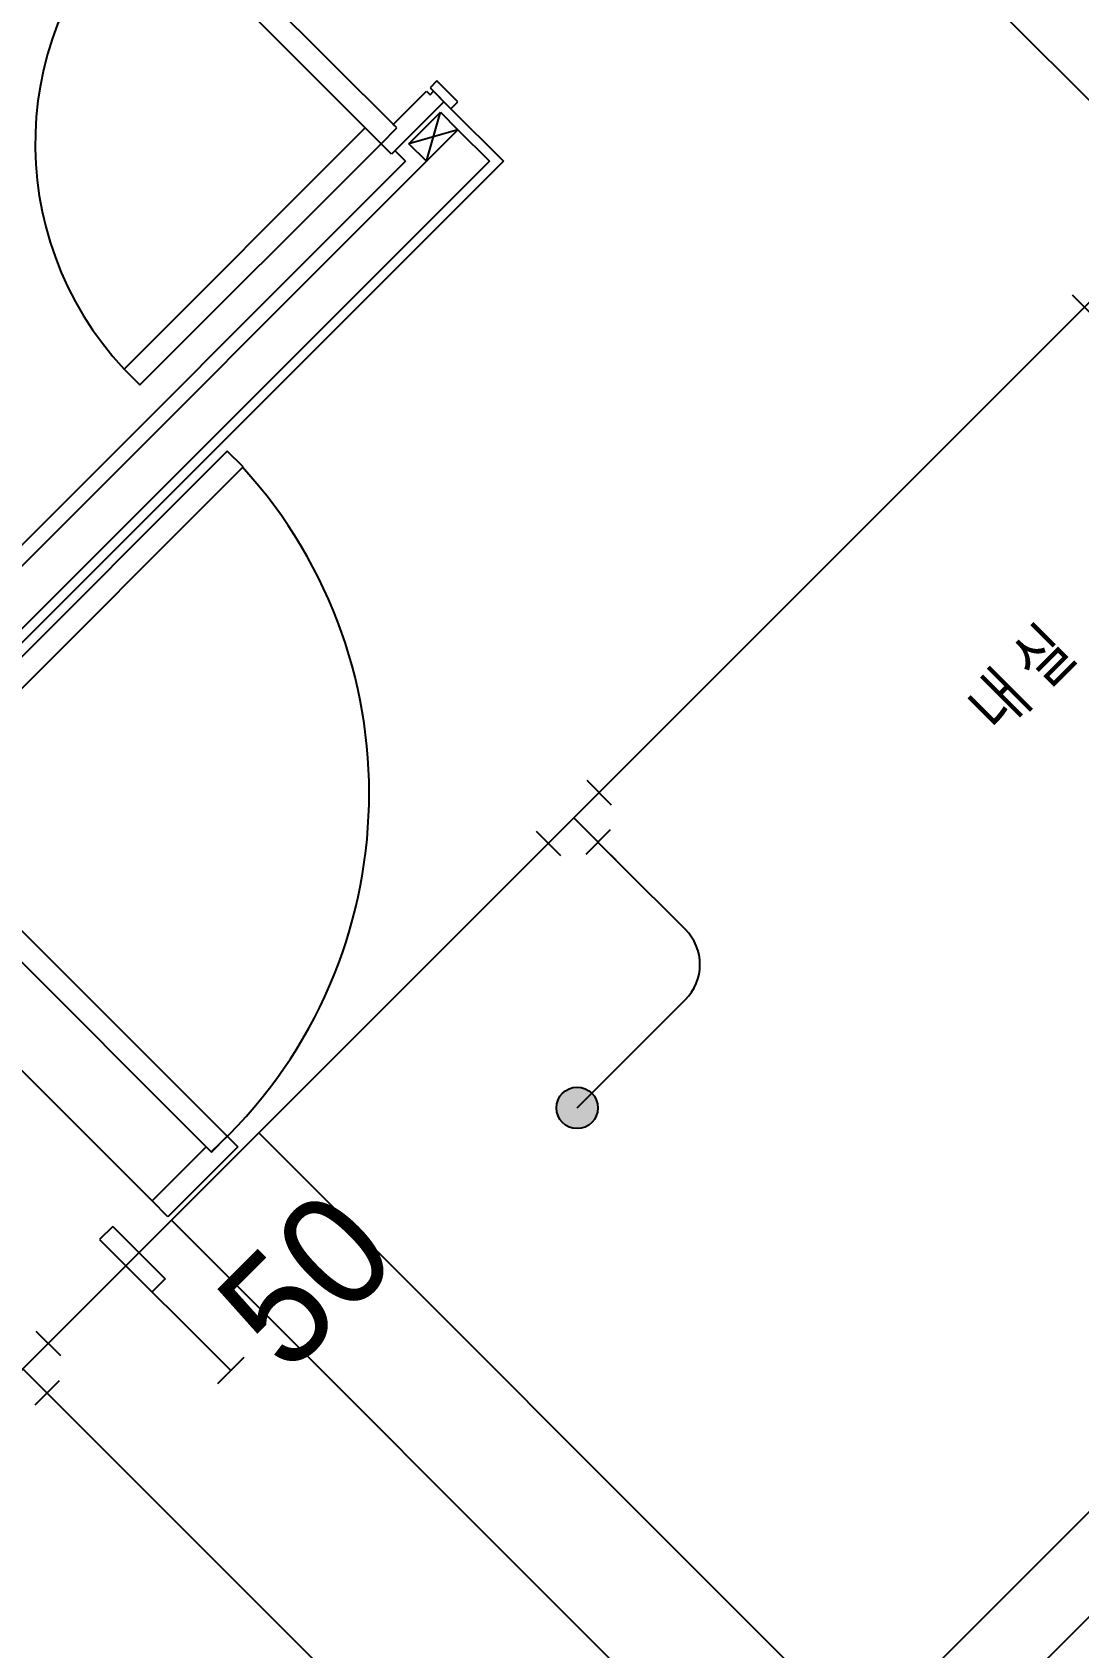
# Model space of a CAD drawing. Header units: millimetres. Extents: x 238075 to 303070, y -258150 to -205841.
# Drawn here: x 281302 to 283419, y -233369 to -230101 of the extents above; entities that cross this region are included whole.
import ezdxf
from ezdxf.enums import TextEntityAlignment as Align

# ---------------------------------------------------------------- set-up
doc = ezdxf.new("R2010")
doc.units = ezdxf.units.MM
doc.header["$LTSCALE"] = 200
for name, color, linetype in [('-소화(SP가지관)', 3, 'Continuous'), ('-소화(SP헤드하향)', 2, 'Continuous'), ('L4', 4, 'Continuous'), ('SP 후렉시블', 7, 'Continuous'), ('TEX', 3, 'Continuous'), ('아파트', 253, 'Continuous')]:
    doc.layers.add(name, color=color, linetype=linetype)
doc.styles.add('돋움', font='Dotum.ttf')
doc.styles.add('맑은고딕', font='malgun.ttf', dxfattribs={"width": 0.8})
doc.linetypes.add('BATTING', pattern='A,0.0001,-0.1,[134,ltypeshp.shx,S=0.1,R=0,X=-0.1,Y=0],-0.2,[134,ltypeshp.shx,S=0.1,R=180,X=0.1,Y=0],-0.1', length=0.4001)

# ---------------------------------------------------------------- blocks, each defined once
blk = doc.blocks.new('A$C39172136')
at = {"layer": '-소화(SP헤드하향)'}
blk.add_hatch(color=0, dxfattribs=at).paths.add_polyline_path([(0, -42, -1), (0, 42, -1)])
at = {"layer": '-소화(SP헤드하향)', "color": 0}
blk.add_circle((0, 0), 42, dxfattribs=at)
blk = doc.blocks.new('A$C78BA73EA')
for p, q in [((0.5, 5), (0.5, 0)), ((1, 5), (0.5, 5)), ((1, 5), (1, 3)), ((1, 3), (0.5, 3)), ((1, 0), (0, 0))]:
    blk.add_line(p, q)
blk = doc.blocks.new('A$C1978247E')
at = {"color": 0}
for p, q in [((-45.1, 90), (45.1, 90)), ((0, 0), (0, 90)), ((-93.8, -45.1), (-93.8, 45.1)), ((93.8, -45.1), (93.8, 45.1)), ((93.8, 0), (-93.8, 0))]:
    blk.add_line(p, q, dxfattribs=at)

msp = doc.modelspace()

# ---------------------------------------------------------------- linework, layer by layer
at = {"layer": '-소화(SP가지관)', "color": 2, "ltscale": 0.25}
for p in [(282137.2, -228935.8, 54985.4), (278611.2, -235477, 54985.4)]:
    msp.add_line(p, (283644.8, -230443.4, 54985.4), dxfattribs=at)
at = {"layer": '-소화(SP가지관)', "color": 6}
for p, q in [((282494.5, -231787.5, 54985.4), (282397.6, -231690.6, 54985.4)), ((283051.6, -234573.6, 54985.4), (281283.1, -232805.1, 54985.4))]:
    msp.add_line(p, q, dxfattribs=at)
at = {"layer": 'L4'}
for p, q in [((281520, -229838.8), (282007.9, -230326.7)), ((282039.7, -230294.9), (281551.8, -229807)), ((282032.6, -230287.8), (282099.8, -230220.7)), ((282099.8, -230220.7), (282106.9, -230227.7)), ((282121, -230199.4), (282106.9, -230213.6)), ((282106.9, -230213.6), (282149.3, -230256)), ((282106.9, -230227.7), (282113.9, -230220.7)), ((282113.9, -230220.7), (282135.1, -230241.9)), ((282163.4, -230241.9), (282121, -230199.4)), ((282135.1, -230241.9), (282029.1, -230347.9)), ((282064.4, -230326.7), (282128.1, -230263.1)), ((282099.8, -230362.1), (282128.1, -230263.1)), ((282128.1, -230263.1), (282163.4, -230298.4)), ((282149.3, -230256), (282163.4, -230241.9)), ((282149.3, -230256), (282255.4, -230362.1)), ((281976, -230294.9), (281488.1, -230782.8)), ((282007.9, -230326.7), (281976, -230294.9)), ((282007.9, -230326.7), (282039.7, -230294.9)), ((282007.9, -230326.7), (282039.7, -230294.9)), ((282039.7, -230294.9), (282032.6, -230287.8)), ((282163.4, -230298.4), (280947.2, -231514.7)), ((281520, -230814.6), (282007.9, -230326.7)), ((282029.1, -230347.9), (282007.9, -230326.7)), ((282163.4, -230298.4), (282064.4, -230326.7)), ((282099.8, -230362.1), (282064.4, -230326.7)), ((282163.4, -230298.4), (282099.8, -230362.1)), ((282163.4, -230298.4), (282227.1, -230362.1)), ((282057.4, -230362.1), (280947.2, -231472.2)), ((282255.4, -230362.1), (280982.6, -231634.9)), ((282227.1, -230362.1), (281010.8, -231578.3)), ((282057.4, -230362.1), (282036.2, -230340.9)), ((281488.1, -230782.8), (281520, -230814.6)), ((281696.7, -230949), (281003.8, -231641.9)), ((281728.6, -230980.8), (281696.7, -230949)), ((281035.6, -231673.8), (281728.6, -230980.8)), ((281696.7, -232334.9), (281003.8, -231641.9)), ((280972, -231673.8), (281664.9, -232366.7)), ((280873, -231794), (281544.7, -232465.7)), ((284617.1, -231917.7), (282983.7, -233551.1)), ((281760.4, -232327.8, 54985.4), (281583.6, -232504.6, 54985.4)), ((281664.9, -232366.7), (281696.7, -232334.9)), ((281664.9, -232366.7), (281696.7, -232334.9)), ((281696.7, -232334.9), (281718, -232356.1)), ((281760.4, -232327.8, 54985.4), (282849.3, -233416.8, 54985.4)), ((281544.7, -232465.7), (281654.3, -232356.1)), ((281718, -232356.1), (281576.5, -232497.5)), ((281654.3, -232356.1), (281664.9, -232366.7)), ((284369.6, -232377.3), (283273.6, -233473.3)), ((281576.5, -232497.5), (281544.7, -232465.7)), ((282672.5, -233593.6, 54985.4), (281583.6, -232504.6, 54985.4))]:
    msp.add_line(p, q, dxfattribs=at)
for centre, radius, start, end in [((281976, -230326.7), 667.9, 133.0694, 223.0694), ((281003.8, -231641.9), 980, 312.3681, 42.3681)]:
    msp.add_arc(centre, radius, start, end, dxfattribs=at)
at = {"layer": 'SP 후렉시블', "linetype": 'BATTING', "ltscale": 5, "elevation": 54985.4}
msp.add_lwpolyline([(282404.6, -232277.4), (282623.8, -232058.2, 0.414214), (282623.8, -231916.8), (282494.5, -231787.5), (282473.2, -231766.2)], format="xyb", dxfattribs=at)
at = {"layer": '아파트'}
msp.add_circle((263075.4, -230841.1, 54985.4), 25000, dxfattribs=at)

# ---------------------------------------------------------------- block references
at = {"layer": '-소화(SP가지관)', "color": 2, "ltscale": 0.25, "xscale": 0.773119999980927, "yscale": 0.773119999980927, "zscale": 0.773119999980927, "rotation": 225}
for p in [(283482.2, -230606, 54985.4), (282397.6, -231690.6, 54985.4), (281283.1, -232805.1, 54985.4)]:
    msp.add_blockref('A$C1978247E', p, dxfattribs=at)
at = {"layer": '-소화(SP헤드하향)', "ltscale": 0.2, "rotation": 45}
msp.add_blockref('A$C39172136', (282404.6, -232277.4, 54985.4), dxfattribs=at)
at = {"xscale": 75, "yscale": 75, "zscale": 75, "rotation": 45}
msp.add_blockref('A$C78BA73EA', (281677.2, -232835.3, 54985.4), dxfattribs=at)

# ---------------------------------------------------------------- texts
at = {"layer": 'L4', "style": '맑은고딕', "width": 0.8}
msp.add_text('내 실', height=100, rotation=45, dxfattribs=at).set_placement((283301.7, -231409.5), align=Align.MIDDLE_CENTER)
at = {"layer": 'TEX', "style": '돋움'}
msp.add_text('50', height=225, rotation=45, dxfattribs=at).set_placement((281818.7, -232820.5, 54985.4))

doc.saveas('drawing.dxf')
